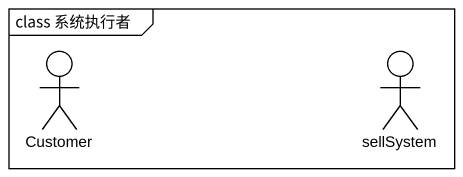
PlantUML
@startuml
mainframe class 系统执行者
actor Customer
actor sellSystem
@enduml
